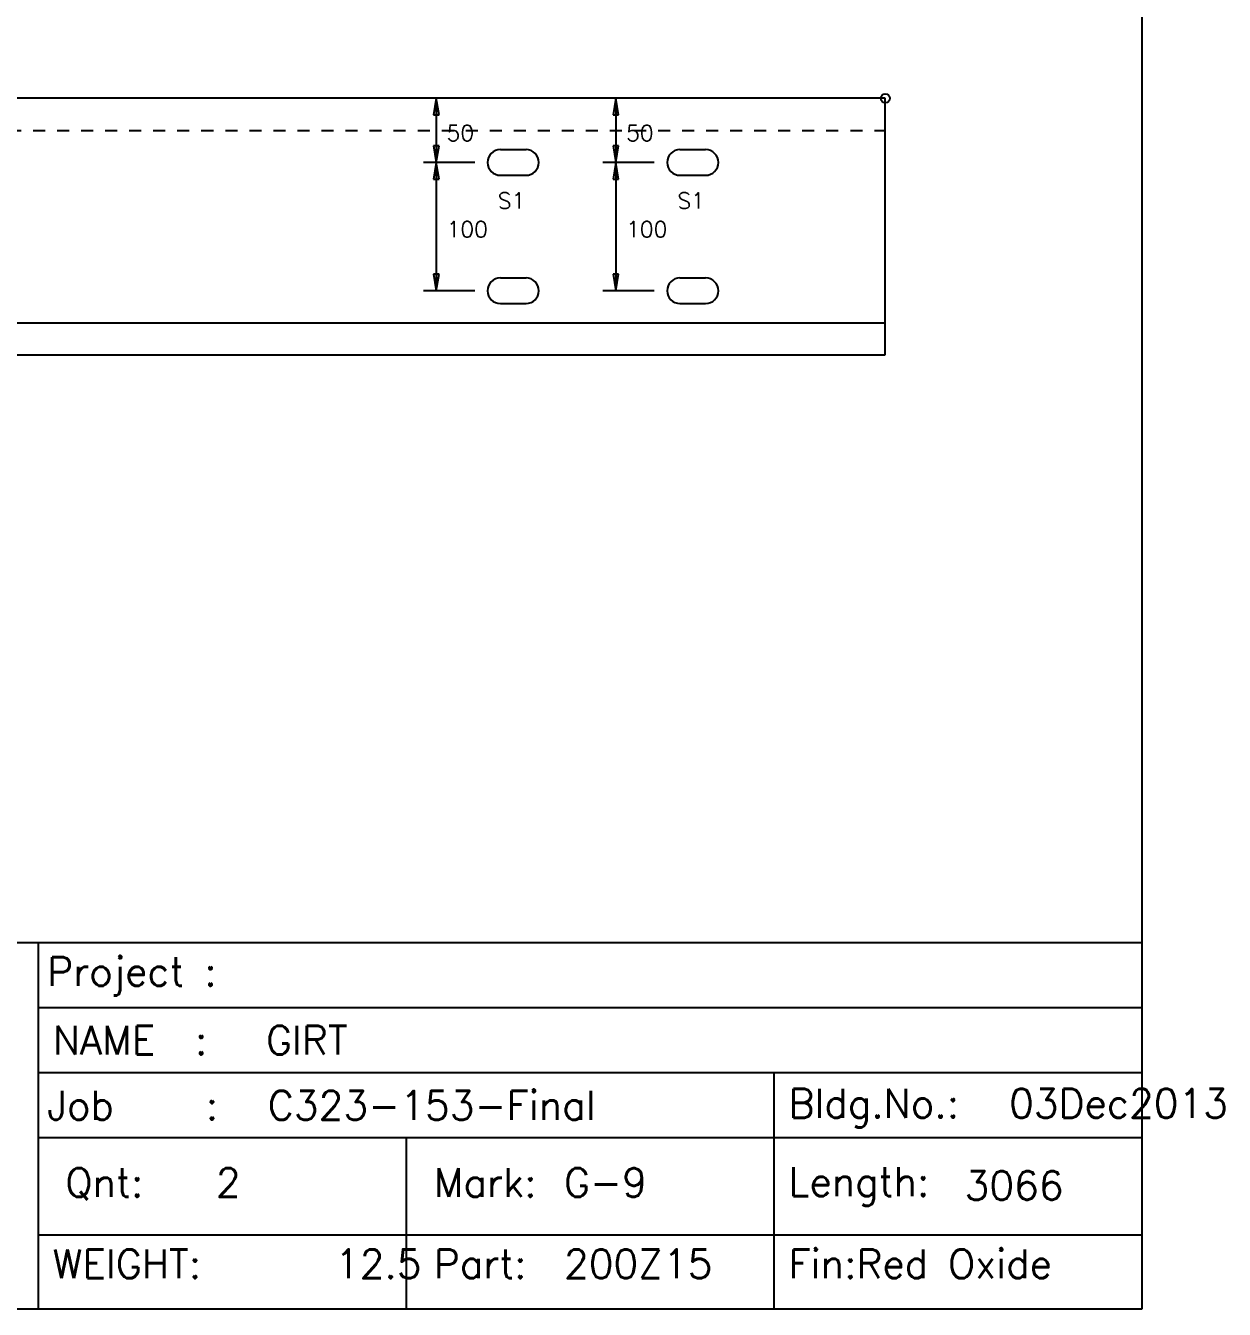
# Model space of a CAD drawing. Extents: x 0 to 428, y 0 to 297.
# Drawn here: x 309.5 to 428.2, y 0 to 127.1 of the extents above; entities that cross this region are included whole.
import ezdxf

# ---------------------------------------------------------------- set-up
doc = ezdxf.new("R2010")
doc.units = 0
doc.linetypes.add('CONTIN', pattern=[0])
doc.linetypes.add('DASHED', pattern=[2.38, 1.19, -1.19])
doc.layers.get('0').update_dxf_attribs({"linetype": 'CONTIN'})
for name, color, linetype in [('1', 7, 'CONTIN'), ('11', 7, 'CONTIN'), ('15', 6, 'CONTIN'), ('2', 7, 'CONTIN'), ('22', 7, 'CONTIN'), ('3', 1, 'CONTIN'), ('6', 4, 'CONTIN'), ('7', 3, 'DASHED')]:
    doc.layers.add(name, color=color, linetype=linetype)
doc.styles.add('SIMPLEX', font='SIMPLEX')

# ---------------------------------------------------------------- blocks, each defined once
blk = doc.blocks.new('CZEBORDR')
at = {"layer": '22'}
for p, q in [((420, 297), (420, 0)), ((420, 0), (0, 0))]:
    blk.add_line(p, q, dxfattribs=at)
blk = doc.blocks.new('LOGO')
at = {"linetype": 'CONTINUOUS'}
for p, q in [((-230.55, 36.3), (0, 36.3)), ((-138.23, 36.3), (0, 36.3)), ((-138.23, 36.3), (-109.26, 36.3)), ((-109.26, 36.3), (-109.26, 0)), ((-109.26, 36.3), (0, 36.3)), ((0, 36.3), (0, 0)), ((-109.26, 29.89), (0, 29.89)), ((-109.26, 23.45), (0, 23.45)), ((-36.42, 23.45), (-36.42, 0)), ((-109.26, 17.01), (0, 17.01)), ((-72.84, 17.01), (-72.84, 0)), ((-109.26, 7.37), (0, 7.37)), ((0, 0), (-230.55, 0)), ((-109.26, 0), (-138.23, 0))]:
    blk.add_line(p, q, dxfattribs=at)
at = {"layer": '22'}
for p, q in [((0, 297), (0, 0)), ((0, 0), (-420, 0))]:
    blk.add_line(p, q, dxfattribs=at)
at = {"style": 'SIMPLEX'}
for s, height, p in [('Project :', 2.857, (-108.38, 32.01)), ('NAME  :', 2.857, (-107.83, 25.21)), ('GIRT', 2.857, (-86.71, 25.21)), ('Job    :', 2.857, (-108.38, 18.77)), ('C323-153-Final', 2.8575, (-86.53, 18.77)), ('Bldg.No.:', 2.857, (-34.99, 18.96)), ('03Dec2013', 2.857, (-13.14, 18.96)), ('Length:', 2.857, (-34.99, 11.2)), ('Qnt:', 2.857, (-106.58, 11.12)), ('   2', 2.857, (-98.06, 11.12)), ('Mark:', 2.857, (-70.1, 11.12)), ('G-9', 2.857, (-57.21, 11.12)), ('3066', 2.857, (-17.55, 10.83)), ('WEIGHT:', 2.857, (-107.83, 3.08)), ('     12.5', 2.857, (-90.53, 3.08)), ('Part:', 2.857, (-70.1, 3.08)), ('200Z15', 2.857, (-57.21, 3.08)), ('Fin:Red Oxide', 2.8575, (-34.99, 3.08))]:
    blk.add_text(s, height=height, dxfattribs=at).set_placement(p)
blk = doc.blocks.new('MAG_CRCL')
at = {"layer": '15'}
blk.add_circle((0, 0), 0.889, dxfattribs=at)
blk = doc.blocks.new('WBSLOT')
at = {"layer": '6'}
for p, q in [((-1.27, 1.27), (1.27, 1.27)), ((-1.27, -1.27), (1.27, -1.27))]:
    blk.add_line(p, q, dxfattribs=at)
for centre, start, end in [((-1.27, 0), 90, 270), ((1.27, 0), 270, 90)]:
    blk.add_arc(centre, 1.27, start, end, dxfattribs=at)
blk = doc.blocks.new('ARROW')
at = {"layer": '2'}
for p, q in [((0, 0), (-1.651, 0.275)), ((-1.651, 0.275), (-1.651, -0.275)), ((-1.651, -0.275), (0, 0))]:
    blk.add_line(p, q, dxfattribs=at)
blk = doc.blocks.new('CZEPIECE')
at = {"layer": '1'}
for p, q in [((394.6, 55.88), (50.8, 55.88)), ((394.6, 30.48), (394.6, 55.88)), ((50.8, 33.655), (394.6, 33.655)), ((50.8, 30.48), (394.6, 30.48))]:
    blk.add_line(p, q, dxfattribs=at)
at = {"layer": '2'}
for p, q in [((356.487, 55.88), (348.867, 55.88)), ((350.137, 55.88), (350.137, 49.53)), ((374.267, 55.88), (366.647, 55.88)), ((367.917, 55.88), (367.917, 49.53)), ((353.947, 49.53), (348.867, 49.53)), ((353.947, 49.53), (348.867, 49.53)), ((350.137, 49.53), (350.137, 36.83)), ((371.727, 49.53), (366.647, 49.53)), ((371.727, 49.53), (366.647, 49.53)), ((367.917, 49.53), (367.917, 36.83)), ((353.947, 36.83), (348.867, 36.83)), ((371.727, 36.83), (366.647, 36.83))]:
    blk.add_line(p, q, dxfattribs=at)
at = {"layer": '7'}
blk.add_line((50.8, 52.705), (394.6, 52.705), dxfattribs=at)
at = {"layer": '15', "xscale": 0.5, "yscale": 0.5, "zscale": 0.5}
blk.add_blockref('MAG_CRCL', (394.6, 55.88), dxfattribs=at)
at = {"layer": '2'}
for p, rotation in [((350.137, 55.88), 90), ((367.917, 55.88), 90), ((350.137, 49.53), -90), ((367.917, 49.53), -90), ((350.137, 49.53), 90), ((367.917, 49.53), 90), ((350.137, 36.83), -90), ((367.917, 36.83), -90)]:
    blk.add_blockref('ARROW', p, dxfattribs=dict(at, rotation=rotation))
at = {"layer": '6'}
for p in [(357.757, 49.53), (375.537, 49.53), (357.757, 36.83), (375.537, 36.83)]:
    blk.add_blockref('WBSLOT', p, dxfattribs=at)
at = {"layer": '11', "style": 'SIMPLEX'}
for s, p in [('50', (351.164, 51.647)), ('50', (368.944, 51.647)), ('100', (351.164, 42.122)), ('100', (368.944, 42.122))]:
    blk.add_text(s, height=1.587, dxfattribs=at).set_placement(p)
at = {"layer": '3', "style": 'SIMPLEX'}
for p in [(356.233, 44.958), (374.013, 44.958)]:
    blk.add_text('S1', height=1.587, dxfattribs=at).set_placement(p)

msp = doc.modelspace()

# ---------------------------------------------------------------- block references
msp.add_blockref('CZEPIECE', (0, 64))
at = {"layer": '1'}
msp.add_blockref('CZEBORDR', (0, 0), dxfattribs=at)
at = {"layer": '2'}
msp.add_blockref('LOGO', (420, 0), dxfattribs=at)

doc.saveas('drawing.dxf')
